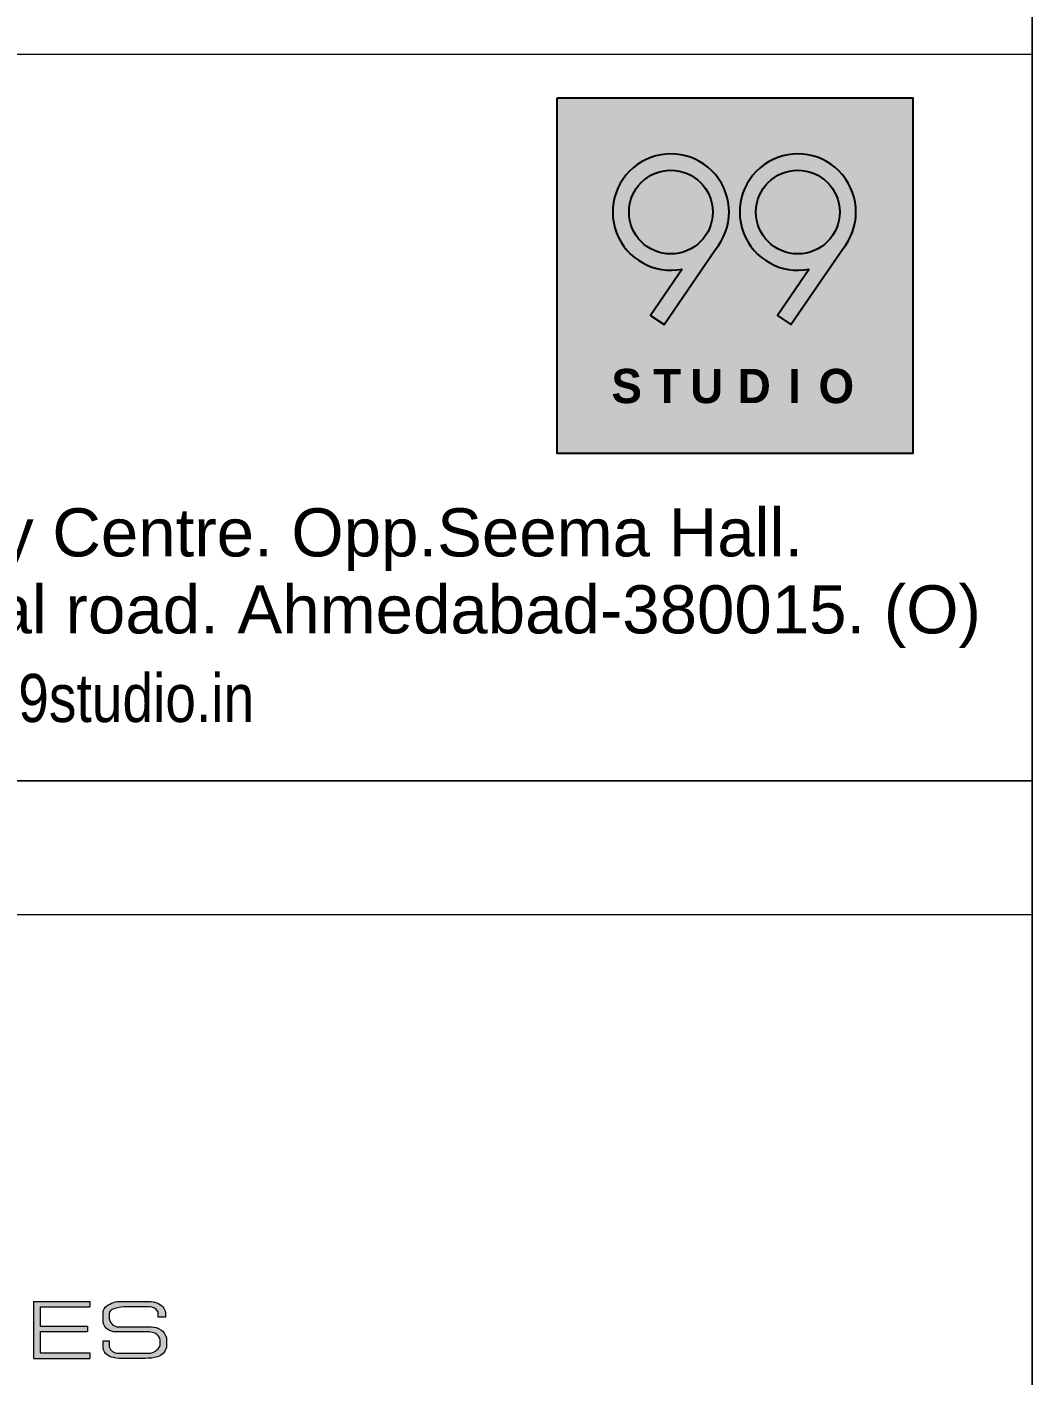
# Model space of a CAD drawing. Header units: millimetres. Extents: x 1112055 to 3390982, y -148532 to 766891.
# Drawn here: x 2348252 to 2353791, y 508818 to 516237 of the extents above; entities that cross this region are included whole.
import ezdxf

# ---------------------------------------------------------------- set-up
doc = ezdxf.new("R2010")
doc.units = ezdxf.units.MM
doc.layers.add('B TITLE BLOCK', color=250, linetype='Continuous', lineweight=0)
doc.layers.add('P_TITLE BLOCK TEXT', color=7, linetype='Continuous', lineweight=9)
for name, color, linetype in [('Logo Color', 251, 'Continuous'), ('Logo Font', 255, 'Continuous'), ('Logo Line', 251, 'Continuous')]:
    doc.layers.add(name, color=color, linetype=linetype)
doc.styles.add('A', font='GOTHICB.TTF')
doc.styles.add('SWINC', font='swissc.ttf')

# ---------------------------------------------------------------- blocks, each defined once
blk = doc.blocks.new('Z$W@#6E2766C7')
at = {"layer": 'Logo Font', "style": 'A'}
for s, p in [('S', (0.477201075365187, 0.4427458525618988)), ('T', (0.8451072909420388, 0.4427458525618988)), ('U', (1.170529324572427, 0.4427458525618988)), ('D', (1.588321054015565, 0.4427458525618988)), ('I', (2.031184820887617, 0.4427458525618988)), ('O', (2.298338986166228, 0.4427458525618988))]:
    blk.add_text(s, height=0.30118144, dxfattribs=at).set_placement(p)
blk = doc.blocks.new('A$C9f46f36f')
at = {"layer": 'Logo Color'}
h = blk.add_hatch(color=22, dxfattribs=at)
edge = h.paths.add_edge_path(flags=0)
edge.add_arc((-2651.583773184335, -1156.24687560508), 307.1893068638838, 180, 360, ccw=False)
edge.add_arc((-2651.583773184335, -1156.24687560508), 307.1893068638838, 0, 180, ccw=False)
edge = h.paths.add_edge_path(flags=16)
edge.add_line((-2568.222982186591, -1574.687979126815), (-2800.432897544233, -1914.725855800236))
edge.add_line((-2800.432897541439, -1914.725855799858), (-2701.769266437739, -1982.102683498029))
edge.add_line((-2701.769266444957, -1982.102683492471), (-2326.533018882386, -1432.623404472455))
edge.add_arc((-2651.583773184335, -1156.24687560508), 426.6637769954773, 319.6269312612779, 641.266816491063)
edge = h.paths.add_edge_path(flags=0)
edge.add_arc((-1719.777309257304, -1156.24687560508), 307.1893068638838, 180, 360, ccw=False)
edge.add_arc((-1719.777309257304, -1156.24687560508), 307.1893068638838, 0, 180, ccw=False)
edge = h.paths.add_edge_path(flags=16)
edge.add_line((-1636.416518274462, -1574.687979126815), (-1868.626433632104, -1914.725855800236))
edge.add_line((-1868.62643362931, -1914.725855799858), (-1769.96280252561, -1982.102683498029))
edge.add_line((-1769.962802517926, -1982.102683492471), (-1394.726554955356, -1432.623404472455))
edge.add_arc((-1719.777309257304, -1156.24687560508), 426.6637769954765, 319.6269312612779, 641.2668164910631)
h.paths.add_polyline_path([(-3486.935391280567, -317.6303075854667), (-876.5585415994283, -317.6303075854667), (-876.5585415994283, -2928.007157264743), (-3486.935391280567, -2928.007157264743)])
at = {"layer": 'Logo Font'}
h = blk.add_hatch(color=256, dxfattribs=at)
edge = h.paths.add_edge_path(flags=16)
edge.add_arc((-2651.583773184335, -1156.246875599492), 307.1893068638814, 180, 360, ccw=False)
edge.add_arc((-2651.583773184335, -1156.246875599492), 307.1893068638814, 0, 180, ccw=False)
edge = h.paths.add_edge_path()
edge.add_line((-2568.222982186591, -1574.687979126815), (-2800.432897544233, -1914.725855800236))
edge.add_line((-2800.432897541439, -1914.725855799858), (-2701.769266437739, -1982.102683498029))
edge.add_line((-2701.769266444957, -1982.102683499921), (-2326.533018882386, -1432.623404479906))
edge.add_arc((-2651.583773184335, -1156.246875599492), 426.6637769954742, 319.6269312612787, 641.2668164910637)
h = blk.add_hatch(color=256, dxfattribs=at)
edge = h.paths.add_edge_path()
edge.add_line((-1636.416518274462, -1574.687979126815), (-1868.626433632337, -1914.725855800236))
edge.add_line((-1868.62643362931, -1914.725855799858), (-1769.96280252561, -1982.102683498029))
edge.add_line((-1769.962802517926, -1982.102683499921), (-1394.726554955356, -1432.623404479906))
edge.add_arc((-1719.777309257304, -1156.246875599492), 426.6637769954735, 319.6269312612787, 641.2668164910638)
edge = h.paths.add_edge_path(flags=16)
edge.add_arc((-1719.777309257304, -1156.246875599492), 307.1893068638814, 180, 360, ccw=False)
edge.add_arc((-1719.777309257304, -1156.246875599492), 307.1893068638814, 0, 180, ccw=False)
for points in [[(-2568.222982186591, -1574.687979126815), (-2800.432897541439, -1914.725855799858), (-2701.769266444957, -1982.102683499921), (-2326.533018845832, -1432.62340447912, 5.918618956459519)], [(-1636.416518274462, -1574.687979126815), (-1868.62643362931, -1914.725855799858), (-1769.962802517926, -1982.102683499921), (-1394.726554933703, -1432.62340447912, 5.918618956459519)], [(-2344.394466344034, -1156.246875599492, -1), (-2958.77308008424, -1156.246875599492, -1)], [(-1412.5880023723, -1156.246875599492, -1), (-2026.966616097605, -1156.246875599492, -1)]]:
    blk.add_lwpolyline(points, format="xyb", close=True, dxfattribs=at)
at = {"layer": 'Logo Line'}
blk.add_lwpolyline([(-3486.935391280567, -317.6303075854667), (-876.5585415994283, -317.6303075854667), (-876.5585415994283, -2928.007157264743), (-3486.935391280567, -2928.007157264743)], close=True, dxfattribs=at)
at = {"layer": 'Logo Font', "xscale": 834.901957593243, "yscale": 834.901957593243, "zscale": 834.901957593243}
blk.add_blockref('Z$W@#6E2766C7', (-3486.935391280567, -2928.007157264743), dxfattribs=at)

msp = doc.modelspace()

# ---------------------------------------------------------------- hatches: boundary and pattern name
at = {"layer": 'P_TITLE BLOCK TEXT'}
msp.add_hatch(color=256, dxfattribs=at).paths.add_polyline_path([(2348597.663737512, 509223.4093257297), (2348287.366462837, 509223.4093257297), (2348287.366462837, 508909.4155534196), (2348597.663737512, 508909.4155534196), (2348597.663737512, 508939.569933409), (2348324.143839723, 508939.569933409), (2348324.143839723, 509058.1963979949), (2348586.164486246, 509058.1963979949), (2348586.164486246, 509086.323874259), (2348324.143839723, 509086.323874259), (2348324.143839723, 509193.6016761528), (2348597.663737512, 509193.6016761528)])
h = msp.add_hatch(color=7, dxfattribs=at)
edge = h.paths.add_edge_path()
edge.add_line((2348975.375564266, 509136.3615524851), (2348975.375564266, 509165.9328016443))
edge.add_arc((2348925.391005433, 509133.4497928492), 59.61209592930301, 33.01826321563853, 89.5582627726458)
edge.add_line((2348925.850596371, 509193.0601170916), (2348784.58523094, 509193.0601170916))
edge.add_arc((2348792.134614011, 509019.2561591442), 173.9678389368518, 92.48714741880943, 114.0429537283108)
edge.add_arc((2348732.103221409, 509153.8172934669), 26.62311738437441, 114.0429537290656, 173.3691583151364)
edge.add_line((2348705.658192648, 509156.8915142276), (2348705.658192648, 509127.2293226566))
edge.add_arc((2348759.985969433, 509138.1571803651), 55.41593096085754, 191.373097380949, 266.9893197897075)
edge.add_line((2348757.075408102, 509082.8177365965), (2348936.065732976, 509082.8177365965))
edge.add_arc((2348941.084912982, 509000.634356793), 82.33650516944768, 15.593509061259624, 93.49488039953019, ccw=False)
edge.add_line((2349020.390860551, 509022.7672907054), (2349020.588759098, 508970.1096174858))
edge.add_arc((2348949.243320181, 508988.7722415786), 73.7459503464845, 286.8361079586945, 345.3409580232849, ccw=False)
edge.add_arc((2348898.322743506, 509210.160303551), 300.7867341324682, 270.9573158560163, 283.9044309720404, ccw=False)
edge.add_line((2348903.348148786, 508909.4155534196), (2348771.920669895, 508909.4155534196))
edge.add_arc((2348776.528140942, 509144.290501466), 234.9201353807048, 255.28175512102752, 268.87619010349124, ccw=False)
edge.add_arc((2348732.53648359, 508976.8215588352), 61.76958625978331, 183.4260365921052, 255.2817551211161, ccw=False)
edge.add_line((2348670.8772935, 508973.1302088754), (2348670.8772935, 509006.429020073))
edge.add_line((2348670.8772935, 509006.4290200683), (2348705.65819264, 509006.4290200683))
edge.add_line((2348705.658192648, 509006.4290200683), (2348705.658192648, 508973.1099505541))
edge.add_arc((2348752.150272542, 508988.7683763845), 49.0581266755073, 198.6134072767966, 234.8504137457163)
edge.add_arc((2348759.252602111, 508998.8554013193), 61.3947047079909, 234.8504137460752, 265.2644397944547)
edge.add_line((2348754.184036508, 508937.6702772513), (2348923.551409217, 508937.6702772513))
edge.add_arc((2348917.470400118, 509013.9044171424), 76.47628885806446, 274.5606862053858, 333.2673842340846)
edge.add_line((2348985.772556613, 508979.5032808749), (2348986.160589695, 509009.7291080551))
edge.add_arc((2348938.658337233, 509003.0124319046), 47.97476135589245, 8.048099003054011, 64.756195017723)
edge.add_arc((2348914.982964932, 508952.7993883194), 103.4893810565336, 64.75619501791387, 84.27045226384045)
edge.add_line((2348925.314609124, 509055.7717589755), (2348741.565979795, 509055.7717589755))
edge.add_arc((2348739.018438508, 509126.5875672697), 70.86161633796074, 195.927715624935, 272.0602807552405, ccw=False)
edge.add_line((2348670.8772935, 509107.1414100976), (2348670.8772935, 509165.4780895747))
edge.add_arc((2348722.200885206, 509156.1341977239), 52.16722514790995, 127.4257817439341, 169.6818301060556, ccw=False)
edge.add_arc((2348766.954964544, 509097.6528490628), 125.80821754087, 88.35670740963042, 127.42578174499491, ccw=False)
edge.add_line((2348770.562758541, 509223.4093257297), (2348926.41987505, 509223.4093257297))
edge.add_arc((2348927.012788259, 509119.0466845254), 104.3643254425323, 45.300427081304974, 90.32550976604762, ccw=False)
edge.add_arc((2348967.96177981, 509160.4273708938), 46.14765159639204, 1.8933564716467117, 45.30042708062342, ccw=False)
edge.add_line((2349014.084237259, 509161.9520565631), (2349014.084237259, 509136.3615524831))
edge.add_line((2349014.084237259, 509136.3615524851), (2348975.375564257, 509136.3615524851))

# ---------------------------------------------------------------- linework, layer by layer
at = {"layer": 'B TITLE BLOCK', "color": 250, "lineweight": 0}
for p, q in [((2353785.583469103, 516085.6507725711), (2341712.389776581, 516085.6507725711)), ((2353785.583469103, 511351.4690196579), (2341712.389776581, 511351.4690196579))]:
    msp.add_line(p, q, dxfattribs=at)
for points, const_width in [([(2210532.20645024, 567489.9546832086), (2210532.20645024, 489060.2107545885), (2353785.583469103, 489060.2107545885), (2353785.583469103, 567489.9546832086)], 10.0668797537439), ([(2341712.389776581, 489060.2107545885), (2353785.583469103, 489060.2107545885), (2353785.583469103, 567489.9546832086), (2341712.389776581, 567489.9546832086)], 10.06687975374391), ([(2353785.583469103, 516822.3343176152), (2341712.389776581, 516822.3343176152), (2341712.389776581, 512088.1525647024), (2353785.583469103, 512088.1525647024)], 10.06687975374391), ([(2353785.583469103, 489060.2107545885), (2341712.389776581, 489060.2107545885), (2341712.389776581, 512088.1525647024), (2353785.583469103, 512088.1525647024)], 10.06687975374391)]:
    msp.add_lwpolyline(points, close=True, dxfattribs=dict(at, const_width=const_width))
at = {"layer": 'P_TITLE BLOCK TEXT', "color": 7}
for points in [[(2348287.366462837, 509223.4093257272), (2348597.663737512, 509223.4093257272)], [(2348287.366462837, 509223.4093257272), (2348287.366462837, 508909.4155534173)], [(2348324.143839723, 509193.6016761506), (2348324.143839723, 509086.3238742565)], [(2348324.143839723, 509193.6016761506), (2348597.663737512, 509193.6016761506)], [(2348597.663737512, 509223.4093257272), (2348597.663737512, 509193.6016761506)], [(2348324.143839723, 509086.3238742565), (2348586.164486246, 509086.3238742565)], [(2348586.164486246, 509086.3238742565), (2348586.164486246, 509058.1963979928)], [(2348324.143839723, 509058.1963979928), (2348324.143839723, 508939.5699334068)], [(2348324.143839723, 509058.1963979928), (2348586.164486246, 509058.1963979928)], [(2348324.143839723, 508939.5699334068), (2348597.663737512, 508939.5699334068)], [(2348597.663737512, 508939.5699334068), (2348597.663737512, 508909.4155534173)], [(2348287.366462837, 508909.4155534173), (2348597.663737512, 508909.4155534173)]]:
    msp.add_lwpolyline(points, dxfattribs=at)
msp.add_lwpolyline([(2348975.375564266, 509136.3615524826), (2348975.375564266, 509165.9328016309, 0.2518321425504549), (2348925.850596371, 509193.0601170895), (2348784.585230942, 509193.0601170895, 0.0943332803251045), (2348721.256393674, 509178.1305965618, 0.2648005950274), (2348705.658192648, 509156.8915142256), (2348705.658192648, 509127.2293226526, 0.342455608626355), (2348757.075408102, 509082.8177365942), (2348936.065732978, 509082.8177365942, -0.3536343318604639), (2349020.390860551, 509022.7672907033), (2349020.588759102, 508970.1096174784, -0.2609690833415413), (2348970.602731826, 508918.1872521981, -0.0565526202682377), (2348903.348148786, 508909.4155534173), (2348771.920669886, 508909.4155534173, -0.0593865794242292), (2348716.842935484, 508917.078824267, -0.324223828793496), (2348670.8772935, 508973.1302088731), (2348670.8772935, 509006.4290200653), (2348705.658192648, 509006.4290200653), (2348705.658192648, 508973.1099505465, 0.1594446921200951), (2348723.90686641, 508948.6559119416, 0.1334907776809275), (2348754.184036508, 508937.6702772488), (2348923.551409204, 508937.6702772488, 0.2619100095917326), (2348985.772556613, 508979.5032808726), (2348986.160589695, 509009.7291080503, 0.2526122615055632), (2348959.118179019, 509046.4056641051, 0.085353380822099), (2348925.314609124, 509055.7717589735), (2348741.565979795, 509055.7717589735, -0.3449747456290864), (2348670.8772935, 509107.1414100955), (2348670.8772935, 509165.4780895788, -0.1864948836794344), (2348690.497128132, 509197.5623423486, -0.172141735516322), (2348770.562758541, 509223.4093257272), (2348926.419875049, 509223.4093257272, -0.1990261439851543), (2349000.42154898, 509193.2293393248, -0.1916967583265429), (2349014.084237259, 509161.952056561), (2349014.084237259, 509136.3615524826)], format="xyb", close=True, dxfattribs=at)

# ---------------------------------------------------------------- block references
at = {"xscale": 0.75, "yscale": 0.75, "zscale": 0.75}
msp.add_blockref('A$C9f46f36f', (2353785.583469103, 516085.6507725711), dxfattribs=at)

# ---------------------------------------------------------------- texts
at = {"layer": 'P_TITLE BLOCK TEXT', "lineweight": 0, "char_height": 264.859675037774, "attachment_point": 7, "style": 'SWINC'}
for s, insert in [('\\A1;{\\pql;\\fArial|b0|i0|c0|p34;1101, LANDMARK. Nr.Titanium City Centre. Opp.Seema Hall.}', (2342347.484227716, 513243.3642094195)), ('\\A1;{\\pql;\\fArial|b0|i0|c0|p34;Anandnagar. Prahladnagar-Shyamal road. Ahmedabad-380015. (O)}', (2342356.401340992, 512819.6395822994))]:
    msp.add_mtext(s, dxfattribs=dict(at, insert=insert))
at = {"layer": 'P_TITLE BLOCK TEXT', "lineweight": 0, "insert": (2342347.497731673, 512335.3875751242), "char_height": 264.859675037774, "width": 7698.939274420128, "attachment_point": 7, "style": 'SWINC'}
msp.add_mtext('\\A1;\\pxql;Ph._079-4002-8361/62 - Email - contact@99studio.in   ', dxfattribs=at)

doc.saveas('drawing.dxf')
